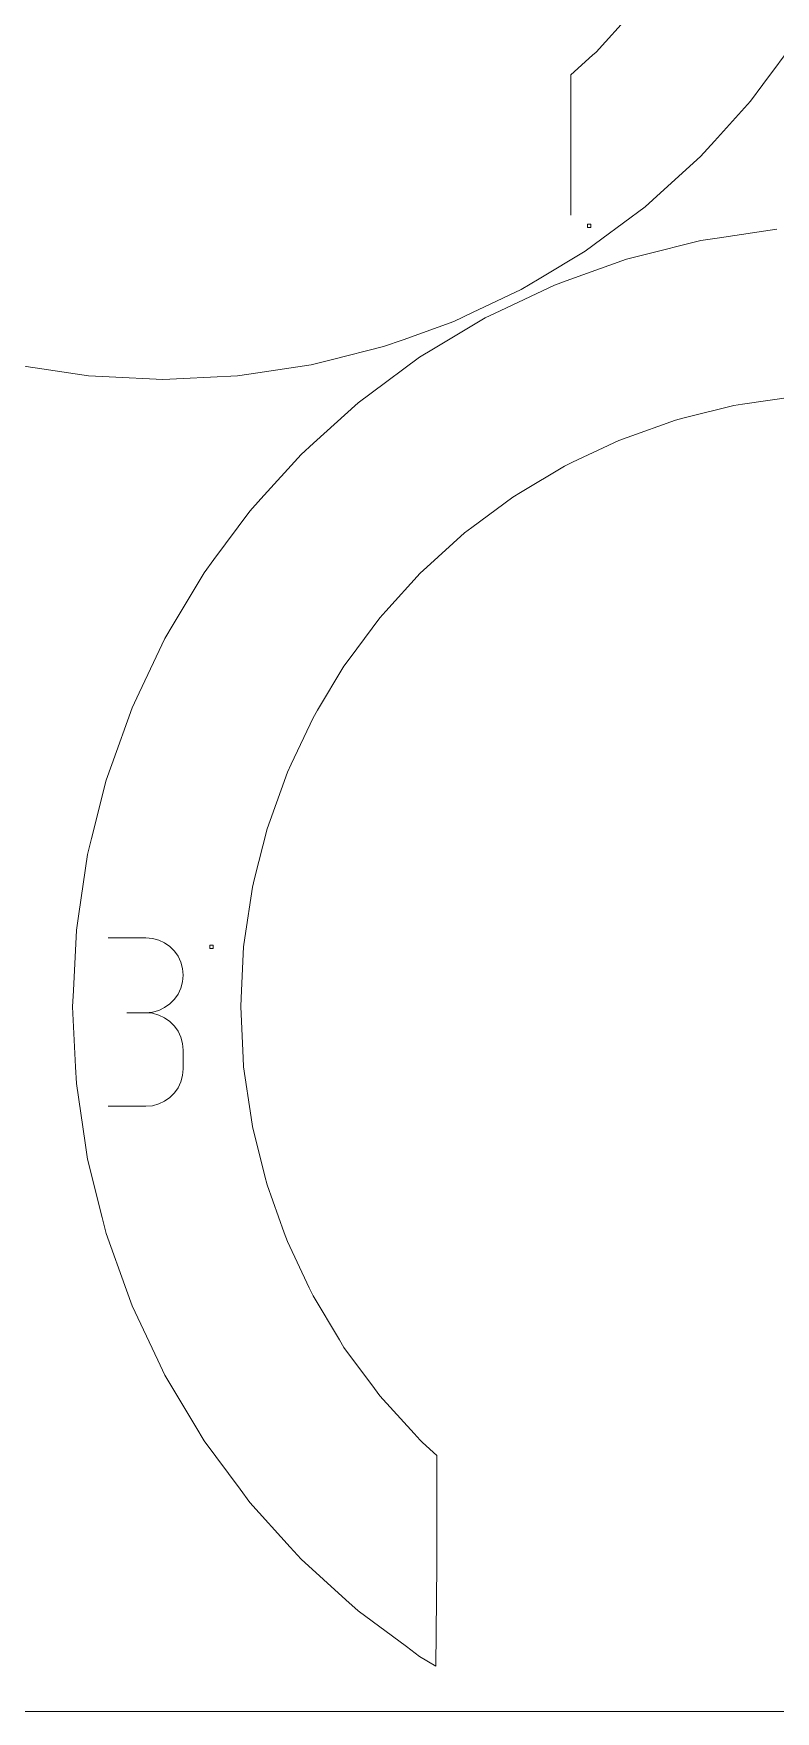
# Model space of a CAD drawing. Header units: centimetres. Extents: x -214 to 137, y -175 to 4.
# Drawn here: x 92.92 to 105.62, y -175.16 to -146.47 of the extents above; entities that cross this region are included whole.
import ezdxf

# ---------------------------------------------------------------- set-up
doc = ezdxf.new("R2010")
doc.units = ezdxf.units.CM
doc.header["$MEASUREMENT"] = 0
doc.layers.add('layer 1', color=7, linetype='Continuous')

msp = doc.modelspace()

# ---------------------------------------------------------------- linework, layer by layer
at = {"layer": 'layer 1', "color": 1, "lineweight": 9}
for points in [[(103.13559, -146.14005), (103.13559, -146.14005), (102.5476, -146.78873), (102.5476, -146.78873)], [(102.48774, -146.84301), (102.48774, -146.84301), (102.11815, -147.17798), (102.11815, -147.17798)], [(102.5476, -146.78873), (102.5476, -146.78873), (102.48774, -146.84301), (102.48774, -146.84301)], [(102.11815, -147.17798), (102.11815, -147.17798), (102.11814, -148.45017), (102.11814, -148.45017)], [(102.11814, -148.45017), (102.11814, -148.45017), (102.11815, -148.61038), (102.11815, -148.61038)], [(102.11815, -148.61038), (102.11815, -148.61038), (102.11815, -148.93512), (102.11815, -148.93512)], [(102.11815, -148.93512), (102.11815, -148.93512), (102.11814, -149.57904), (102.11814, -149.57904)], [(94.8402, -161.93371), (94.8402, -161.93371), (94.19936, -161.93371), (94.19936, -161.93371)], [(94.95545, -161.94405), (94.95545, -161.94405), (94.8402, -161.93371), (94.8402, -161.93371)], [(95.06391, -161.97387), (95.06391, -161.97387), (94.95545, -161.94405), (94.95545, -161.94405)], [(95.16375, -162.02131), (95.16375, -162.02131), (95.06391, -161.97387), (95.06391, -161.97387)], [(95.25318, -162.08456), (95.25318, -162.08456), (95.16375, -162.02131), (95.16375, -162.02131)], [(95.3304, -162.16178), (95.3304, -162.16178), (95.25318, -162.08456), (95.25318, -162.08456)], [(95.3936, -162.25113), (95.3936, -162.25113), (95.3304, -162.16178), (95.3304, -162.16178)], [(95.44097, -162.35077), (95.44097, -162.35077), (95.3936, -162.25113), (95.3936, -162.25113)], [(95.47072, -162.45889), (95.47072, -162.45889), (95.44097, -162.35077), (95.44097, -162.35077)], [(95.48103, -162.57364), (95.48103, -162.57364), (95.47072, -162.45889), (95.47072, -162.45889)], [(95.47072, -162.68892), (95.47072, -162.68892), (95.48103, -162.57364), (95.48103, -162.57364)], [(95.3304, -162.987), (95.3304, -162.987), (95.3936, -162.89742), (95.3936, -162.89742)], [(95.3936, -162.89742), (95.3936, -162.89742), (95.44097, -162.79746), (95.44097, -162.79746)], [(95.44097, -162.79746), (95.44097, -162.79746), (95.47072, -162.68892), (95.47072, -162.68892)], [(94.8402, -163.21538), (94.8402, -163.21538), (94.51933, -163.21538), (94.51933, -163.21538)], [(94.51933, -163.21538), (94.51933, -163.21538), (94.8402, -163.21538), (94.8402, -163.21538)], [(94.8402, -163.21538), (94.8402, -163.21538), (94.95545, -163.20503), (94.95545, -163.20503)], [(94.95545, -163.22572), (94.95545, -163.22572), (94.8402, -163.21538), (94.8402, -163.21538)], [(94.95545, -163.20503), (94.95545, -163.20503), (95.06391, -163.1752), (95.06391, -163.1752)], [(95.06391, -163.25554), (95.06391, -163.25554), (94.95545, -163.22572), (94.95545, -163.22572)], [(95.06391, -163.1752), (95.06391, -163.1752), (95.16375, -163.12771), (95.16375, -163.12771)], [(95.16375, -163.12771), (95.16375, -163.12771), (95.25318, -163.06437), (95.25318, -163.06437)], [(95.25318, -163.06437), (95.25318, -163.06437), (95.3304, -162.987), (95.3304, -162.987)], [(95.16375, -163.30298), (95.16375, -163.30298), (95.06391, -163.25554), (95.06391, -163.25554)], [(95.25318, -163.36623), (95.25318, -163.36623), (95.16375, -163.30298), (95.16375, -163.30298)], [(95.3304, -163.44345), (95.3304, -163.44345), (95.25318, -163.36623), (95.25318, -163.36623)], [(95.3936, -163.5328), (95.3936, -163.5328), (95.3304, -163.44345), (95.3304, -163.44345)], [(95.44097, -163.63245), (95.44097, -163.63245), (95.3936, -163.5328), (95.3936, -163.5328)], [(95.47072, -163.74056), (95.47072, -163.74056), (95.44097, -163.63245), (95.44097, -163.63245)], [(95.48103, -163.85531), (95.48103, -163.85531), (95.47072, -163.74056), (95.47072, -163.74056)], [(95.48103, -164.17618), (95.48103, -164.17618), (95.48103, -163.85531), (95.48103, -163.85531)], [(95.3936, -164.49877), (95.3936, -164.49877), (95.44097, -164.39912), (95.44097, -164.39912)], [(95.44097, -164.39912), (95.44097, -164.39912), (95.47072, -164.29098), (95.47072, -164.29098)], [(95.47072, -164.29098), (95.47072, -164.29098), (95.48103, -164.17618), (95.48103, -164.17618)], [(95.16375, -164.72854), (95.16375, -164.72854), (95.25318, -164.66532), (95.25318, -164.66532)], [(95.25318, -164.66532), (95.25318, -164.66532), (95.3304, -164.58812), (95.3304, -164.58812)], [(95.3304, -164.58812), (95.3304, -164.58812), (95.3936, -164.49877), (95.3936, -164.49877)], [(94.19936, -164.81611), (94.19936, -164.81611), (94.8402, -164.81611), (94.8402, -164.81611)], [(94.8402, -164.81611), (94.8402, -164.81611), (94.95545, -164.80577), (94.95545, -164.80577)], [(94.95545, -164.80577), (94.95545, -164.80577), (95.06391, -164.77597), (95.06391, -164.77597)], [(95.06391, -164.77597), (95.06391, -164.77597), (95.16375, -164.72854), (95.16375, -164.72854)]]:
    msp.add_open_spline(points, degree=3, dxfattribs=at)
at = {"layer": 'layer 1', "color": 5, "lineweight": 9}
for points in [[(105.40287, -147.34606), (105.40287, -147.34606), (105.95286, -146.60449), (105.95286, -146.60449)], [(105.19229, -147.63), (105.19229, -147.63), (105.40287, -147.34606), (105.40287, -147.34606)], [(104.57227, -148.31409), (104.57227, -148.31409), (105.19229, -147.63), (105.19229, -147.63)], [(104.33488, -148.57602), (104.33488, -148.57602), (104.57227, -148.31409), (104.57227, -148.31409)], [(103.65078, -149.19604), (103.65078, -149.19604), (104.33488, -148.57602), (104.33488, -148.57602)], [(102.64728, -149.98341), (102.64728, -149.98341), (103.38885, -149.43343), (103.38885, -149.43343)], [(103.38885, -149.43343), (103.38885, -149.43343), (103.65078, -149.19604), (103.65078, -149.19604)], [(102.45629, -149.73217), (102.45629, -149.73217), (102.39914, -149.73217), (102.39914, -149.73217)], [(102.39914, -149.73217), (102.39914, -149.73217), (102.39914, -149.78932), (102.39914, -149.78932)], [(102.45629, -149.78932), (102.45629, -149.78932), (102.45629, -149.73217), (102.45629, -149.73217)], [(102.36335, -150.19399), (102.36335, -150.19399), (102.64728, -149.98341), (102.64728, -149.98341)], [(102.39914, -149.78932), (102.39914, -149.78932), (102.45629, -149.78932), (102.45629, -149.78932)], [(104.34218, -150.01254), (104.34218, -150.01254), (103.34344, -150.26271), (103.34344, -150.26271)], [(104.62053, -149.97125), (104.62053, -149.97125), (104.34218, -150.01254), (104.34218, -150.01254)], [(105.63899, -149.82018), (105.63899, -149.82018), (104.62053, -149.97125), (104.62053, -149.97125)], [(101.57143, -150.66865), (101.57143, -150.66865), (102.36335, -150.19399), (102.36335, -150.19399)], [(103.07048, -150.33108), (103.07048, -150.33108), (102.10106, -150.67795), (102.10106, -150.67795)], [(103.34344, -150.26271), (103.34344, -150.26271), (103.07048, -150.33108), (103.07048, -150.33108)], [(100.43361, -151.24512), (100.43361, -151.24512), (101.26822, -150.85038), (101.26822, -150.85038)], [(101.83612, -150.77275), (101.83612, -150.77275), (100.90537, -151.21296), (100.90537, -151.21296)], [(101.26822, -150.85038), (101.26822, -150.85038), (101.57143, -150.66865), (101.57143, -150.66865)], [(102.10106, -150.67795), (102.10106, -150.67795), (101.83612, -150.77275), (101.83612, -150.77275)], [(99.24476, -151.7073), (99.24476, -151.7073), (100.11405, -151.39626), (100.11405, -151.39626)], [(100.65099, -151.33327), (100.65099, -151.33327), (99.76787, -151.86259), (99.76787, -151.86259)], [(100.11405, -151.39626), (100.11405, -151.39626), (100.43361, -151.24512), (100.43361, -151.24512)], [(100.90537, -151.21296), (100.90537, -151.21296), (100.65099, -151.33327), (100.65099, -151.33327)], [(98.91192, -151.82639), (98.91192, -151.82639), (99.24476, -151.7073), (99.24476, -151.7073)], [(97.67342, -152.13662), (97.67342, -152.13662), (98.01633, -152.05073), (98.01633, -152.05073)], [(98.01633, -152.05073), (98.01633, -152.05073), (98.91192, -151.82639), (98.91192, -151.82639)], [(99.52651, -152.00725), (99.52651, -152.00725), (98.69954, -152.62059), (98.69954, -152.62059)], [(99.76787, -151.86259), (99.76787, -151.86259), (99.52651, -152.00725), (99.52651, -152.00725)], [(92.59709, -152.13662), (92.59709, -152.13662), (92.94676, -152.18849), (92.94676, -152.18849)], [(92.94676, -152.18849), (92.94676, -152.18849), (93.86003, -152.32396), (93.86003, -152.32396)], [(93.86003, -152.32396), (93.86003, -152.32396), (94.21311, -152.3413), (94.21311, -152.3413)], [(94.21311, -152.3413), (94.21311, -152.3413), (95.13525, -152.38661), (95.13525, -152.38661)], [(95.48833, -152.36926), (95.48833, -152.36926), (96.41048, -152.32396), (96.41048, -152.32396)], [(96.41048, -152.32396), (96.41048, -152.32396), (96.76015, -152.27209), (96.76015, -152.27209)], [(96.76015, -152.27209), (96.76015, -152.27209), (97.67342, -152.13662), (97.67342, -152.13662)], [(95.13525, -152.38661), (95.13525, -152.38661), (95.48833, -152.36926), (95.48833, -152.36926)], [(98.69954, -152.62059), (98.69954, -152.62059), (98.47352, -152.78821), (98.47352, -152.78821)], [(98.47352, -152.78821), (98.47352, -152.78821), (97.71063, -153.47965), (97.71063, -153.47965)], [(104.05405, -153.04637), (104.05405, -153.04637), (104.90333, -152.83363), (104.90333, -152.83363)], [(104.90333, -152.83363), (104.90333, -152.83363), (105.05488, -152.81115), (105.05488, -152.81115)], [(105.05488, -152.81115), (105.05488, -152.81115), (105.92092, -152.68269), (105.92092, -152.68269)], [(103.08111, -153.37854), (103.08111, -153.37854), (103.90544, -153.08359), (103.90544, -153.08359)], [(103.90544, -153.08359), (103.90544, -153.08359), (104.05405, -153.04637), (104.05405, -153.04637)], [(97.71063, -153.47965), (97.71063, -153.47965), (97.50213, -153.66863), (97.50213, -153.66863)], [(102.1454, -153.80449), (102.1454, -153.80449), (102.93686, -153.43016), (102.93686, -153.43016)], [(102.93686, -153.43016), (102.93686, -153.43016), (103.08111, -153.37854), (103.08111, -153.37854)], [(97.50213, -153.66863), (97.50213, -153.66863), (96.81069, -154.43151), (96.81069, -154.43151)], [(101.25594, -154.3201), (101.25594, -154.3201), (102.0069, -153.86999), (102.0069, -153.86999)], [(102.0069, -153.86999), (102.0069, -153.86999), (102.1454, -153.80449), (102.1454, -153.80449)], [(101.12454, -154.39886), (101.12454, -154.39886), (101.25594, -154.3201), (101.25594, -154.3201)], [(96.62172, -154.64), (96.62172, -154.64), (96.00839, -155.46699), (96.00839, -155.46699)], [(96.81069, -154.43151), (96.81069, -154.43151), (96.62172, -154.64), (96.62172, -154.64)], [(100.42132, -154.92041), (100.42132, -154.92041), (101.12454, -154.39886), (101.12454, -154.39886)], [(100.29827, -155.01167), (100.29827, -155.01167), (100.42132, -154.92041), (100.42132, -154.92041)], [(99.64955, -155.59963), (99.64955, -155.59963), (100.29827, -155.01167), (100.29827, -155.01167)], [(96.00839, -155.46699), (96.00839, -155.46699), (95.84077, -155.69301), (95.84077, -155.69301)], [(95.84077, -155.69301), (95.84077, -155.69301), (95.31144, -156.57613), (95.31144, -156.57613)], [(98.94807, -156.35123), (98.94807, -156.35123), (99.53603, -155.70252), (99.53603, -155.70252)], [(99.53603, -155.70252), (99.53603, -155.70252), (99.64955, -155.59963), (99.64955, -155.59963)], [(98.84519, -156.46475), (98.84519, -156.46475), (98.94807, -156.35123), (98.94807, -156.35123)], [(95.31144, -156.57613), (95.31144, -156.57613), (95.16678, -156.81749), (95.16678, -156.81749)], [(98.32364, -157.16797), (98.32364, -157.16797), (98.84519, -156.46475), (98.84519, -156.46475)], [(95.16678, -156.81749), (95.16678, -156.81749), (94.72657, -157.74824), (94.72657, -157.74824)], [(98.23237, -157.29103), (98.23237, -157.29103), (98.32364, -157.16797), (98.32364, -157.16797)], [(97.78227, -158.04199), (97.78227, -158.04199), (98.23237, -157.29103), (98.23237, -157.29103)], [(94.72657, -157.74824), (94.72657, -157.74824), (94.60626, -158.00261), (94.60626, -158.00261)], [(94.60626, -158.00261), (94.60626, -158.00261), (94.25939, -158.97203), (94.25939, -158.97203)], [(97.70351, -158.1734), (97.70351, -158.1734), (97.78227, -158.04199), (97.78227, -158.04199)], [(97.32918, -158.96485), (97.32918, -158.96485), (97.70351, -158.1734), (97.70351, -158.1734)], [(94.25939, -158.97203), (94.25939, -158.97203), (94.1646, -159.23697), (94.1646, -159.23697)], [(96.96872, -159.92768), (96.96872, -159.92768), (97.26367, -159.10335), (97.26367, -159.10335)], [(97.26367, -159.10335), (97.26367, -159.10335), (97.32918, -158.96485), (97.32918, -158.96485)], [(94.1646, -159.23697), (94.1646, -159.23697), (93.91442, -160.23571), (93.91442, -160.23571)], [(96.70437, -160.92121), (96.70437, -160.92121), (96.91711, -160.07193), (96.91711, -160.07193)], [(96.91711, -160.07193), (96.91711, -160.07193), (96.96872, -159.92768), (96.96872, -159.92768)], [(93.91442, -160.23571), (93.91442, -160.23571), (93.84605, -160.50867), (93.84605, -160.50867)], [(93.84605, -160.50867), (93.84605, -160.50867), (93.69498, -161.52714), (93.69498, -161.52714)], [(96.66715, -161.06982), (96.66715, -161.06982), (96.70437, -160.92121), (96.70437, -160.92121)], [(96.53868, -161.93587), (96.53868, -161.93587), (96.66715, -161.06982), (96.66715, -161.06982)], [(93.69498, -161.52714), (93.69498, -161.52714), (93.65369, -161.80548), (93.65369, -161.80548)], [(93.65369, -161.80548), (93.65369, -161.80548), (93.60317, -162.83384), (93.60317, -162.83384)], [(95.99317, -162.06198), (95.99317, -162.06198), (95.93602, -162.06198), (95.93602, -162.06198)], [(95.93602, -162.06198), (95.93602, -162.06198), (95.93602, -162.11913), (95.93602, -162.11913)], [(95.99317, -162.11913), (95.99317, -162.11913), (95.99317, -162.06198), (95.99317, -162.06198)], [(96.47324, -162.96188), (96.47324, -162.96188), (96.5162, -162.08741), (96.5162, -162.08741)], [(96.5162, -162.08741), (96.5162, -162.08741), (96.53868, -161.93587), (96.53868, -161.93587)], [(95.93602, -162.11913), (95.93602, -162.11913), (95.99317, -162.11913), (95.99317, -162.11913)], [(93.60317, -162.83384), (93.60317, -162.83384), (93.58936, -163.1149), (93.58936, -163.1149)], [(96.46572, -163.1149), (96.46572, -163.1149), (96.47324, -162.96188), (96.47324, -162.96188)], [(93.58936, -163.1149), (93.58936, -163.1149), (93.63988, -164.14326), (93.63988, -164.14326)], [(96.50869, -163.98936), (96.50869, -163.98936), (96.46572, -163.1149), (96.46572, -163.1149)], [(96.5162, -164.14238), (96.5162, -164.14238), (96.50869, -163.98936), (96.50869, -163.98936)], [(93.63988, -164.14326), (93.63988, -164.14326), (93.65369, -164.42431), (93.65369, -164.42431)], [(96.64467, -165.00841), (96.64467, -165.00841), (96.5162, -164.14238), (96.5162, -164.14238)], [(93.65369, -164.42431), (93.65369, -164.42431), (93.80476, -165.44277), (93.80476, -165.44277)], [(96.66715, -165.15996), (96.66715, -165.15996), (96.64467, -165.00841), (96.64467, -165.00841)], [(96.87988, -166.00924), (96.87988, -166.00924), (96.66715, -165.15996), (96.66715, -165.15996)], [(93.80476, -165.44277), (93.80476, -165.44277), (93.84605, -165.72111), (93.84605, -165.72111)], [(93.84605, -165.72111), (93.84605, -165.72111), (94.09622, -166.71986), (94.09622, -166.71986)], [(96.91711, -166.15785), (96.91711, -166.15785), (96.87988, -166.00924), (96.87988, -166.00924)], [(97.21206, -166.98219), (97.21206, -166.98219), (96.91711, -166.15785), (96.91711, -166.15785)], [(94.09622, -166.71986), (94.09622, -166.71986), (94.1646, -166.99282), (94.1646, -166.99282)], [(94.1646, -166.99282), (94.1646, -166.99282), (94.51146, -167.96224), (94.51146, -167.96224)], [(97.26367, -167.12644), (97.26367, -167.12644), (97.21206, -166.98219), (97.21206, -166.98219)], [(97.638, -167.9179), (97.638, -167.9179), (97.26367, -167.12644), (97.26367, -167.12644)], [(94.51146, -167.96224), (94.51146, -167.96224), (94.60626, -168.22718), (94.60626, -168.22718)], [(97.70351, -168.0564), (97.70351, -168.0564), (97.638, -167.9179), (97.638, -167.9179)], [(98.15362, -168.80735), (98.15362, -168.80735), (97.70351, -168.0564), (97.70351, -168.0564)], [(94.60626, -168.22718), (94.60626, -168.22718), (95.04647, -169.15793), (95.04647, -169.15793)], [(98.23238, -168.93875), (98.23238, -168.93875), (98.15362, -168.80735), (98.15362, -168.80735)], [(98.75392, -169.64198), (98.75392, -169.64198), (98.23238, -168.93875), (98.23238, -168.93875)], [(95.04647, -169.15793), (95.04647, -169.15793), (95.16679, -169.4123), (95.16679, -169.4123)], [(95.16679, -169.4123), (95.16679, -169.4123), (95.69611, -170.29543), (95.69611, -170.29543)], [(98.84519, -169.76503), (98.84519, -169.76503), (98.75392, -169.64198), (98.75392, -169.64198)], [(99.43315, -170.41375), (99.43315, -170.41375), (98.84519, -169.76503), (98.84519, -169.76503)], [(95.69611, -170.29543), (95.69611, -170.29543), (95.84077, -170.53679), (95.84077, -170.53679)], [(99.53604, -170.52727), (99.53604, -170.52727), (99.43315, -170.41375), (99.43315, -170.41375)], [(95.84077, -170.53679), (95.84077, -170.53679), (96.4541, -171.36376), (96.4541, -171.36376)], [(99.57585, -170.56335), (99.57585, -170.56335), (99.53604, -170.52727), (99.53604, -170.52727)], [(99.82397, -170.78824), (99.82397, -170.78824), (99.57585, -170.56335), (99.57585, -170.56335)], [(99.82397, -172.16879), (99.82397, -172.16879), (99.82397, -170.78824), (99.82397, -170.78824)], [(96.4541, -171.36376), (96.4541, -171.36376), (96.62173, -171.58978), (96.62173, -171.58978)], [(96.62173, -171.58978), (96.62173, -171.58978), (97.31317, -172.35267), (97.31317, -172.35267)], [(97.31317, -172.35267), (97.31317, -172.35267), (97.50214, -172.56117), (97.50214, -172.56117)], [(99.82397, -172.34893), (99.82397, -172.34893), (99.82397, -172.16879), (99.82397, -172.16879)], [(99.82397, -172.66309), (99.82397, -172.66309), (99.82397, -172.34893), (99.82397, -172.34893)], [(97.50214, -172.56117), (97.50214, -172.56117), (98.26503, -173.2526), (98.26503, -173.2526)], [(99.80806, -174.39127), (99.80806, -174.39127), (99.82397, -172.66309), (99.82397, -172.66309)], [(98.26503, -173.2526), (98.26503, -173.2526), (98.47353, -173.44157), (98.47353, -173.44157)], [(98.47353, -173.44157), (98.47353, -173.44157), (99.30051, -174.05491), (99.30051, -174.05491)], [(99.30051, -174.05491), (99.30051, -174.05491), (99.52653, -174.22253), (99.52653, -174.22253)], [(99.52653, -174.22253), (99.52653, -174.22253), (99.80806, -174.39127), (99.80806, -174.39127)], [(36.71429, -175.16373), (36.71429, -175.16373), (136.71429, -175.16373), (136.71429, -175.16373)]]:
    msp.add_open_spline(points, degree=3, dxfattribs=at)

doc.saveas('drawing.dxf')
